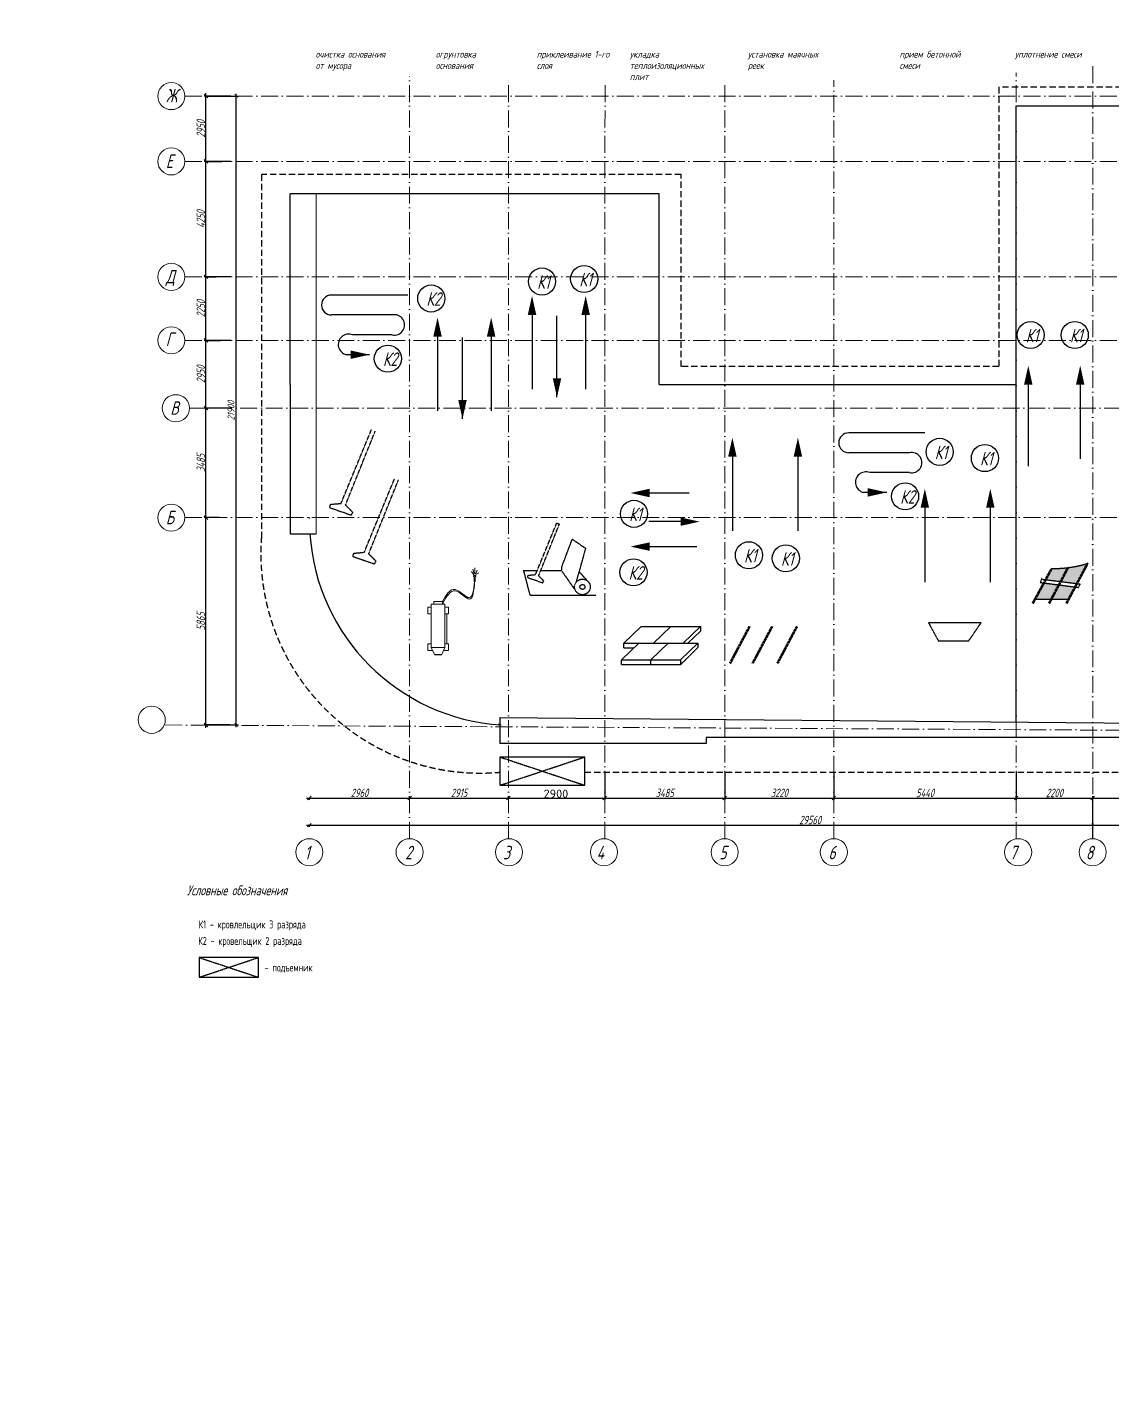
# Model space of a CAD drawing. Header units: millimetres. Extents: x 5763 to 12018931, y 39842 to 3600577.
# Drawn here: x 409585 to 486391, y 476594 to 573351 of the extents above; entities that cross this region are included whole.
import ezdxf

# ---------------------------------------------------------------- set-up
doc = ezdxf.new("R2010")
doc.units = ezdxf.units.MM
for name, pattern in [('ACAD_ISO04W100', [30, 24, -3, 0, -3]), ('ACAD_ISO10W100', [18, 12, -3, 0, -3]), ('DASHED', [0.75, 0.5, -0.25]), ('HIDDEN', [9.525, 6.35, -3.175])]:
    doc.linetypes.add(name, pattern=pattern)
doc.layers.add('!Форматы', color=7, linetype='Continuous')
doc.layers.add('Архитектура', color=7, linetype='Continuous')
doc.layers.add('@0.15', color=4, linetype='Continuous', lineweight=15)
doc.styles.add('Arial', font='arialbi.ttf', dxfattribs={"height": 1.8})
doc.styles.get("Standard").update_dxf_attribs({"font": 'romans.shx', "width": 0.7, "oblique": 15, "height": 500})
doc.styles.add('style1', font='romans.shx', dxfattribs={"width": 0.7})
doc.styles.add('VSSP_ROMANS07', font='romans.shx', dxfattribs={"width": 0.7, "oblique": 15, "height": 250})
doc.dimstyles.new('1_100', dxfattribs={"dimtxt": 2.5, "dimasz": 2.5, "dimexe": 1.25, "dimexo": 0.625, "dimtad": 1, "dimlfac": 100, "dimtxsty": 'Arial', "dimblk": 'ARCHTICK', "dimcen": 2.5, "dimadec": 0, "dimazin": 0, "dimtfac": 1, "dimtmove": 0, "dimatfit": 3, "dimfxl": 1, "dimarcsym": 0})
doc.dimstyles.new('ISO-25', dxfattribs={"dimtxt": 500, "dimasz": 250, "dimexe": 150, "dimexo": 100, "dimgap": 125, "dimtad": 1, "dimtxsty": 'Standard', "dimblk": 'ARCHTICK', "dimcen": 25, "dimdle": 150, "dimadec": 0, "dimazin": 0, "dimtfac": 1, "dimtmove": 0, "dimatfit": 3, "dimfxl": 1, "dimarcsym": 0})
doc.dimstyles.new('VSSP-100', dxfattribs={"dimscale": 100, "dimtxt": 2.5, "dimasz": 2.5, "dimexe": 1.25, "dimexo": 0.625, "dimtad": 1, "dimdec": 0, "dimrnd": 0.001, "dimzin": 1, "dimtxsty": 'VSSP_ROMANS07', "dimblk": 'OBLIQUE', "dimcen": 2.5, "dimdle": 2, "dimaunit": 1, "dimadec": 3, "dimazin": 2, "dimtfac": 1, "dimtdec": 0, "dimtix": 1, "dimtmove": 2, "dimatfit": 3, "dimldrblk": 'OBLIQUE', "dimfxl": 1.25, "dimtolj": 1, "dimtzin": 0, "dimarcsym": 0})

# ---------------------------------------------------------------- blocks, each defined once
blk = doc.blocks.new('_OBLIQUE')
at = {"color": 0, "linetype": 'ByBlock'}
blk.add_line((-0.5, -0.5), (0.5, 0.5), dxfattribs=at)
blk = doc.blocks.new('*D96')
at = {"layer": 'Defpoints', "color": 0, "transparency": 16777216}
for p in [(429557, 518733), (436663, 518733), (436663, 518733)]:
    blk.add_point(p, dxfattribs=at)
at = {"layer": 'Архитектура', "color": 0, "lineweight": -2, "transparency": 16777216}
for p, q in [((429357, 518733), (436863, 518733)), ((429557, 518733), (429557, 518608)), ((436663, 518733), (436663, 518858))]:
    blk.add_line(p, q, dxfattribs=at)
at = {"layer": 'Архитектура', "color": 0, "lineweight": -2, "transparency": 16777216, "xscale": 250, "yscale": 250, "zscale": 250, "rotation": 180}
blk.add_blockref('_OBLIQUE', (429557, 518733), dxfattribs=at)
at = {"layer": 'Архитектура', "color": 0, "lineweight": -2, "transparency": 16777216, "xscale": 250, "yscale": 250, "zscale": 250}
blk.add_blockref('_OBLIQUE', (436663, 518733), dxfattribs=at)
at = {"layer": 'Архитектура', "color": 0, "lineweight": 20, "transparency": 16777216, "insert": (433110, 519096), "char_height": 250, "attachment_point": 5, "style": 'VSSP_ROMANS07'}
blk.add_mtext('\\A1;{\\H2.4x;2960}', dxfattribs=at)
blk = doc.blocks.new('*D97')
at = {"layer": 'Defpoints', "color": 0, "transparency": 16777216}
for p in [(429557, 516813), (500503, 516813), (500503, 516813)]:
    blk.add_point(p, dxfattribs=at)
at = {"layer": 'Архитектура', "color": 0, "lineweight": -2, "transparency": 16777216}
for p, q in [((429357, 516813), (500703, 516813)), ((429557, 516813), (429557, 516688)), ((500503, 516813), (500503, 516938))]:
    blk.add_line(p, q, dxfattribs=at)
at = {"layer": 'Архитектура', "color": 0, "lineweight": -2, "transparency": 16777216, "xscale": 250, "yscale": 250, "zscale": 250, "rotation": 180}
blk.add_blockref('_OBLIQUE', (429557, 516813), dxfattribs=at)
at = {"layer": 'Архитектура', "color": 0, "lineweight": -2, "transparency": 16777216, "xscale": 250, "yscale": 250, "zscale": 250}
blk.add_blockref('_OBLIQUE', (500503, 516813), dxfattribs=at)
at = {"layer": 'Архитектура', "color": 0, "lineweight": 20, "transparency": 16777216, "insert": (465030, 517176), "char_height": 250, "attachment_point": 5, "style": 'VSSP_ROMANS07'}
blk.add_mtext('\\A1;{\\H2.4x;29560}', dxfattribs=at)
blk = doc.blocks.new('*D98')
at = {"layer": 'Defpoints', "color": 0, "transparency": 16777216}
for p in [(436663, 518733), (443661, 518733), (443661, 518733)]:
    blk.add_point(p, dxfattribs=at)
at = {"layer": 'Архитектура', "color": 0, "lineweight": -2, "transparency": 16777216}
for p, q in [((436463, 518733), (443861, 518733)), ((436663, 518733), (436663, 518858)), ((443661, 518733), (443661, 518858))]:
    blk.add_line(p, q, dxfattribs=at)
at = {"layer": 'Архитектура', "color": 0, "lineweight": -2, "transparency": 16777216, "xscale": 250, "yscale": 250, "zscale": 250, "rotation": 180}
blk.add_blockref('_OBLIQUE', (436663, 518733), dxfattribs=at)
at = {"layer": 'Архитектура', "color": 0, "lineweight": -2, "transparency": 16777216, "xscale": 250, "yscale": 250, "zscale": 250}
blk.add_blockref('_OBLIQUE', (443661, 518733), dxfattribs=at)
at = {"layer": 'Архитектура', "color": 0, "lineweight": 20, "transparency": 16777216, "insert": (440162, 519096), "char_height": 250, "width": 61153.46, "attachment_point": 5, "style": 'VSSP_ROMANS07'}
blk.add_mtext('\\A1;{\\H2.4x;2915}', dxfattribs=at)
blk = doc.blocks.new('*D99')
at = {"layer": 'Defpoints', "color": 0, "transparency": 16777216}
for p in [(422237, 538603), (422687, 538603), (424001, 523915)]:
    blk.add_point(p, dxfattribs=at)
at = {"layer": 'Архитектура', "color": 0, "lineweight": -2, "transparency": 16777216}
for p, q in [((422624, 538603), (422112, 538603)), ((422237, 523715), (422237, 538803)), ((423938, 523915), (422112, 523915))]:
    blk.add_line(p, q, dxfattribs=at)
at = {"layer": 'Архитектура', "color": 0, "lineweight": -2, "transparency": 16777216, "xscale": 250, "yscale": 250, "zscale": 250}
for p, rotation in [((422237, 538603), 90), ((422237, 523915), 270)]:
    blk.add_blockref('_OBLIQUE', p, dxfattribs=dict(at, rotation=rotation))
at = {"layer": 'Архитектура', "color": 0, "lineweight": 20, "transparency": 16777216, "insert": (421874, 531259), "char_height": 250, "width": 65299.15, "attachment_point": 5, "rotation": 90, "style": 'VSSP_ROMANS07'}
blk.add_mtext('\\A1;{\\H2.4x;5865}', dxfattribs=at)
blk = doc.blocks.new('*D100')
at = {"layer": 'Defpoints', "color": 0, "transparency": 16777216}
for p in [(422237, 546357), (424058, 546357), (423264, 538603)]:
    blk.add_point(p, dxfattribs=at)
at = {"layer": 'Архитектура', "color": 0, "lineweight": -2, "transparency": 16777216}
for p, q in [((423996, 546357), (422112, 546357)), ((422237, 538403), (422237, 546557)), ((423202, 538603), (422112, 538603))]:
    blk.add_line(p, q, dxfattribs=at)
at = {"layer": 'Архитектура', "color": 0, "lineweight": -2, "transparency": 16777216, "xscale": 250, "yscale": 250, "zscale": 250}
for p, rotation in [((422237, 546357), 90), ((422237, 538603), 270)]:
    blk.add_blockref('_OBLIQUE', p, dxfattribs=dict(at, rotation=rotation))
at = {"layer": 'Архитектура', "color": 0, "lineweight": 20, "transparency": 16777216, "insert": (421874, 542480), "char_height": 250, "attachment_point": 5, "rotation": 90, "style": 'VSSP_ROMANS07'}
blk.add_mtext('\\A1;{\\H2.4x;3485}', dxfattribs=at)
blk = doc.blocks.new('*D101')
at = {"layer": 'Defpoints', "color": 0, "transparency": 16777216}
for p in [(458981, 520653), (466711, 520653), (466711, 518733)]:
    blk.add_point(p, dxfattribs=at)
at = {"layer": 'Архитектура', "color": 0, "lineweight": -2, "transparency": 16777216}
for p, q in [((458981, 520591), (458981, 518608)), ((466711, 520591), (466711, 518608)), ((458781, 518733), (466911, 518733))]:
    blk.add_line(p, q, dxfattribs=at)
at = {"layer": 'Архитектура', "color": 0, "lineweight": -2, "transparency": 16777216, "xscale": 250, "yscale": 250, "zscale": 250, "rotation": 180}
blk.add_blockref('_OBLIQUE', (458981, 518733), dxfattribs=at)
at = {"layer": 'Архитектура', "color": 0, "lineweight": -2, "transparency": 16777216, "xscale": 250, "yscale": 250, "zscale": 250}
blk.add_blockref('_OBLIQUE', (466711, 518733), dxfattribs=at)
at = {"layer": 'Архитектура', "color": 0, "lineweight": 20, "transparency": 16777216, "insert": (462846, 519096), "char_height": 250, "width": 87154.5, "attachment_point": 5, "style": 'VSSP_ROMANS07'}
blk.add_mtext('\\A1;{\\H2.4x;3220}', dxfattribs=at)
blk = doc.blocks.new('*D105')
at = {"layer": 'Defpoints', "color": 0, "transparency": 16777216}
for p in [(479622, 520653), (485045, 518733), (485045, 515853)]:
    blk.add_point(p, dxfattribs=at)
at = {"layer": 'Архитектура', "color": 0, "lineweight": -2, "transparency": 16777216}
for p, q in [((479622, 520591), (479622, 518608)), ((479422, 518733), (485245, 518733)), ((485045, 515916), (485045, 518858))]:
    blk.add_line(p, q, dxfattribs=at)
at = {"layer": 'Архитектура', "color": 0, "lineweight": -2, "transparency": 16777216, "xscale": 250, "yscale": 250, "zscale": 250, "rotation": 180}
blk.add_blockref('_OBLIQUE', (479622, 518733), dxfattribs=at)
at = {"layer": 'Архитектура', "color": 0, "lineweight": -2, "transparency": 16777216, "xscale": 250, "yscale": 250, "zscale": 250}
blk.add_blockref('_OBLIQUE', (485045, 518733), dxfattribs=at)
at = {"layer": 'Архитектура', "color": 0, "lineweight": 20, "transparency": 16777216, "insert": (482333, 519095), "char_height": 250, "width": 65741.77, "attachment_point": 5, "style": 'VSSP_ROMANS07'}
blk.add_mtext('\\A1;{\\H2.4x;2200}', dxfattribs=at)
blk = doc.blocks.new('*D106')
at = {"layer": 'Defpoints', "color": 0, "transparency": 16777216}
for p in [(500503, 520653), (500503, 518733), (485045, 515853)]:
    blk.add_point(p, dxfattribs=at)
at = {"layer": 'Архитектура', "color": 0, "lineweight": -2, "transparency": 16777216}
for p, q in [((500503, 520591), (500503, 518608)), ((484845, 518733), (500703, 518733)), ((485045, 515916), (485045, 518858))]:
    blk.add_line(p, q, dxfattribs=at)
at = {"layer": 'Архитектура', "color": 0, "lineweight": -2, "transparency": 16777216, "xscale": 250, "yscale": 250, "zscale": 250, "rotation": 180}
blk.add_blockref('_OBLIQUE', (485045, 518733), dxfattribs=at)
at = {"layer": 'Архитектура', "color": 0, "lineweight": -2, "transparency": 16777216, "xscale": 250, "yscale": 250, "zscale": 250}
blk.add_blockref('_OBLIQUE', (500503, 518733), dxfattribs=at)
at = {"layer": 'Архитектура', "color": 0, "lineweight": 20, "transparency": 16777216, "insert": (492774, 519095), "char_height": 250, "width": 77202.16, "attachment_point": 5, "style": 'VSSP_ROMANS07'}
blk.add_mtext('\\A1;{\\H2.4x;6440}', dxfattribs=at)
blk = doc.blocks.new('*D102')
at = {"layer": 'Defpoints', "color": 0, "transparency": 16777216}
for p in [(450482, 520654), (458981, 519130), (458981, 518734)]:
    blk.add_point(p, dxfattribs=at)
at = {"layer": 'Архитектура', "color": 0, "lineweight": -2, "transparency": 16777216}
for p, q in [((450482, 520592), (450482, 518609)), ((450282, 518734), (459181, 518734)), ((458981, 519067), (458981, 518609))]:
    blk.add_line(p, q, dxfattribs=at)
at = {"layer": 'Архитектура', "color": 0, "lineweight": -2, "transparency": 16777216, "xscale": 250, "yscale": 250, "zscale": 250, "rotation": 180}
blk.add_blockref('_OBLIQUE', (450482, 518734), dxfattribs=at)
at = {"layer": 'Архитектура', "color": 0, "lineweight": -2, "transparency": 16777216, "xscale": 250, "yscale": 250, "zscale": 250}
blk.add_blockref('_OBLIQUE', (458981, 518734), dxfattribs=at)
at = {"layer": 'Архитектура', "color": 0, "lineweight": 20, "transparency": 16777216, "insert": (454731, 519097), "char_height": 250, "attachment_point": 5, "style": 'VSSP_ROMANS07', "bg_fill": 3, "box_fill_scale": 1.1, "bg_fill_color": 256, "bg_fill_true_color": 13158600, "bg_fill_transparency": 0}
blk.add_mtext('\\A1;{\\H2.4x;3485}', dxfattribs=at)
blk = doc.blocks.new('*D103')
at = {"layer": '!Форматы', "color": 0, "lineweight": -2, "transparency": 16777216}
for p, q in [((466511, 518733), (479829, 518733)), ((466711, 518733), (466711, 518608)), ((479629, 518733), (479629, 518858))]:
    blk.add_line(p, q, dxfattribs=at)
at = {"layer": 'Defpoints', "color": 0, "transparency": 16777216}
for p in [(466711, 518733), (479629, 518733), (479629, 518733)]:
    blk.add_point(p, dxfattribs=at)
at = {"layer": '!Форматы', "color": 0, "lineweight": -2, "transparency": 16777216, "xscale": 250, "yscale": 250, "zscale": 250, "rotation": 180}
blk.add_blockref('_OBLIQUE', (466711, 518733), dxfattribs=at)
at = {"layer": '!Форматы', "color": 0, "lineweight": -2, "transparency": 16777216, "xscale": 250, "yscale": 250, "zscale": 250}
blk.add_blockref('_OBLIQUE', (479629, 518733), dxfattribs=at)
at = {"layer": '!Форматы', "color": 0, "lineweight": 20, "transparency": 16777216, "insert": (473170, 519095), "char_height": 250, "attachment_point": 5, "style": 'VSSP_ROMANS07'}
blk.add_mtext('\\A1;{\\H2.4x;5440}', dxfattribs=at)
blk = doc.blocks.new('_ArchTick')
at = {"color": 0, "linetype": 'ByBlock', "const_width": 0.15}
blk.add_lwpolyline([(-0.5, -0.5), (0.5, 0.5)], dxfattribs=at)
blk = doc.blocks.new('*D104')
at = {"color": 0, "lineweight": -2, "ltscale": 100, "transparency": 16777216}
for p, q in [((443661, 518734), (443661, 518734)), ((443661, 518733), (450391, 518733)), ((450391, 518734), (450391, 518734))]:
    blk.add_line(p, q, dxfattribs=at)
at = {"layer": 'Defpoints', "color": 0, "ltscale": 100, "transparency": 16777216}
for p in [(443661, 518733), (450391, 518733), (450391, 518733)]:
    blk.add_point(p, dxfattribs=at)
at = {"color": 0, "lineweight": -2, "ltscale": 100, "transparency": 16777216, "xscale": 2.5, "yscale": 2.5, "zscale": 2.5, "rotation": 180}
blk.add_blockref('_ArchTick', (443661, 518733), dxfattribs=at)
at = {"color": 0, "lineweight": -2, "ltscale": 100, "transparency": 16777216, "xscale": 2.5, "yscale": 2.5, "zscale": 2.5}
blk.add_blockref('_ArchTick', (450391, 518733), dxfattribs=at)
at = {"color": 0, "ltscale": 100, "transparency": 16777216, "insert": (447026, 519034), "char_height": 1.8, "width": 558.51, "attachment_point": 5, "style": 'Arial'}
blk.add_mtext('{\\Fromans|c204;\\H333.33333x;2900}', dxfattribs=at)
blk = doc.blocks.new('*D107')
at = {"layer": 'Defpoints', "color": 0, "transparency": 16777216}
for p in [(422237, 551167), (424058, 551167), (423264, 546357)]:
    blk.add_point(p, dxfattribs=at)
at = {"layer": 'Архитектура', "color": 0, "lineweight": -2, "transparency": 16777216}
for p, q in [((423996, 551167), (422112, 551167)), ((422237, 546157), (422237, 551367)), ((423202, 546357), (422112, 546357))]:
    blk.add_line(p, q, dxfattribs=at)
at = {"layer": 'Архитектура', "color": 0, "lineweight": -2, "transparency": 16777216, "xscale": 250, "yscale": 250, "zscale": 250}
for p, rotation in [((422237, 551167), 90), ((422237, 546357), 270)]:
    blk.add_blockref('_OBLIQUE', p, dxfattribs=dict(at, rotation=rotation))
at = {"layer": 'Архитектура', "color": 0, "lineweight": 20, "transparency": 16777216, "insert": (421874, 548762), "char_height": 250, "attachment_point": 5, "rotation": 90, "style": 'VSSP_ROMANS07'}
blk.add_mtext('\\A1;{\\H2.4x;2950}', dxfattribs=at)
blk = doc.blocks.new('*D108')
at = {"layer": 'Defpoints', "color": 0, "transparency": 16777216}
for p in [(422237, 555667), (424058, 555667), (423264, 551167)]:
    blk.add_point(p, dxfattribs=at)
at = {"layer": 'Архитектура', "color": 0, "lineweight": -2, "transparency": 16777216}
for p, q in [((423996, 555667), (422112, 555667)), ((422237, 550967), (422237, 555867)), ((423202, 551167), (422112, 551167))]:
    blk.add_line(p, q, dxfattribs=at)
at = {"layer": 'Архитектура', "color": 0, "lineweight": -2, "transparency": 16777216, "xscale": 250, "yscale": 250, "zscale": 250}
for p, rotation in [((422237, 555667), 90), ((422237, 551167), 270)]:
    blk.add_blockref('_OBLIQUE', p, dxfattribs=dict(at, rotation=rotation))
at = {"layer": 'Архитектура', "color": 0, "lineweight": 20, "transparency": 16777216, "insert": (421874, 553417), "char_height": 250, "attachment_point": 5, "rotation": 90, "style": 'VSSP_ROMANS07'}
blk.add_mtext('\\A1;{\\H2.4x;2250}', dxfattribs=at)
blk = doc.blocks.new('*D109')
at = {"layer": 'Defpoints', "color": 0, "transparency": 16777216}
for p in [(422237, 563848), (424058, 563848), (423264, 555667)]:
    blk.add_point(p, dxfattribs=at)
at = {"layer": 'Архитектура', "color": 0, "lineweight": -2, "transparency": 16777216}
for p, q in [((423996, 563848), (422112, 563848)), ((422237, 555467), (422237, 564048)), ((423202, 555667), (422112, 555667))]:
    blk.add_line(p, q, dxfattribs=at)
at = {"layer": 'Архитектура', "color": 0, "lineweight": -2, "transparency": 16777216, "xscale": 250, "yscale": 250, "zscale": 250}
for p, rotation in [((422237, 563848), 90), ((422237, 555667), 270)]:
    blk.add_blockref('_OBLIQUE', p, dxfattribs=dict(at, rotation=rotation))
at = {"layer": 'Архитектура', "color": 0, "lineweight": 20, "transparency": 16777216, "insert": (421874, 559757), "char_height": 250, "width": 166326.95, "attachment_point": 5, "rotation": 90, "style": 'VSSP_ROMANS07'}
blk.add_mtext('\\A1;{\\H2.4x;4250}', dxfattribs=at)
blk = doc.blocks.new('*D110')
at = {"layer": 'Defpoints', "color": 0, "transparency": 16777216}
for p in [(422237, 568475), (424058, 568475), (423264, 563848)]:
    blk.add_point(p, dxfattribs=at)
at = {"layer": 'Архитектура', "color": 0, "lineweight": -2, "transparency": 16777216}
for p, q in [((423996, 568475), (422112, 568475)), ((422237, 563648), (422237, 568675)), ((423202, 563848), (422112, 563848))]:
    blk.add_line(p, q, dxfattribs=at)
at = {"layer": 'Архитектура', "color": 0, "lineweight": -2, "transparency": 16777216, "xscale": 250, "yscale": 250, "zscale": 250}
for p, rotation in [((422237, 568475), 90), ((422237, 563848), 270)]:
    blk.add_blockref('_OBLIQUE', p, dxfattribs=dict(at, rotation=rotation))
at = {"layer": 'Архитектура', "color": 0, "lineweight": 20, "transparency": 16777216, "insert": (421874, 566161), "char_height": 250, "attachment_point": 5, "rotation": 90, "style": 'VSSP_ROMANS07'}
blk.add_mtext('\\A1;{\\H2.4x;2950}', dxfattribs=at)
blk = doc.blocks.new('*D111')
at = {"color": 0, "lineweight": -2, "transparency": 16777216}
for p, q in [((422337, 568475), (424536, 568475)), ((424386, 523765), (424386, 568625)), ((422337, 523915), (424536, 523915))]:
    blk.add_line(p, q, dxfattribs=at)
at = {"layer": 'Defpoints', "color": 0, "transparency": 16777216}
for p in [(422237, 568475), (424386, 568475), (422237, 523915)]:
    blk.add_point(p, dxfattribs=at)
at = {"color": 0, "lineweight": -2, "transparency": 16777216, "xscale": 250, "yscale": 250, "zscale": 250}
for p, rotation in [((424386, 568475), 90), ((424386, 523915), 270)]:
    blk.add_blockref('_ArchTick', p, dxfattribs=dict(at, rotation=rotation))
at = {"color": 0, "transparency": 16777216, "insert": (424011, 546195), "char_height": 500, "attachment_point": 5, "rotation": 90}
blk.add_mtext('21900', dxfattribs=at)

msp = doc.modelspace()

# ---------------------------------------------------------------- hatches: boundary and pattern name
at = {"linetype": 'ACAD_ISO04W100'}
h = msp.add_hatch(dxfattribs=at)
h.set_pattern_fill('AR-CONC', color=256, scale=0.7)
h.set_pattern_definition([(50, (249771.26, 238094.75), (127.529268, -11.15736), [13.335, -146.685]), (355, (249771.26, 238094.75), (-24.670395, 133.73979), [10.668, -117.34841]), (100.451445, (249781.89, 238093.82), (102.858873, 122.582426), [11.333006, -124.66317]), (46.1842, (249771.26, 238130.3), (189.75533, -29.42963), [20.0025, -220.0275]), (96.63556, (249787.07, 238127.85), (166.18289, 173.19829), [16.99952, -186.99493]), (351.18415, (249771.26, 238130.3), (166.18289, 173.19829), [16.00198, -176.02181]), (21, (249789.04, 238121.42), (106.130074, -71.58564), [13.335, -146.685]), (326, (249789.04, 238121.42), (43.26142, 128.931576), [10.668, -117.348]), (71.451445, (249797.88, 238115.45), (149.391493, 57.34594), [11.333006, -124.662956]), (37.5, (249771.26, 238094.746), (2.1620223, 59.188527), [0, -115.9256, 0, -119.126, 0, -117.7925]), (7.5, (249771.26, 238094.746), (46.773764, 70.126402), [0, -67.9196, 0, -113.2586, 0, -44.8945]), (327.5, (249731.61, 238094.746), (94.9134166, -4.010121), [0, -44.45, 0, -138.684, 0, -184.023]), (317.5, (249713.83, 238094.746), (103.690427, 17.798544), [0, -57.785, 0, -92.1004, 0, -130.683])])
h.paths.add_polyline_path([(482655.78956, 533836.93598), (481593.65531, 533974.26877), (480956.96502, 532801.8944), (482107.98557, 532801.8944)])
h.paths.add_polyline_path([(483806.66449, 533688.12913), (482655.78956, 533836.93598), (482107.98557, 532801.8944), (483336.63192, 532801.8944)])
h.paths.add_polyline_path([(484693.65184, 535360.52172, -0.0443302019), (483303.80331, 535061.31768), (482771.94194, 534056.39869), (483925.12838, 533911.48986)])
h.paths.add_polyline_path([(483303.80331, 535061.31768, -0.0359475229), (482151.70903, 535001.84508), (481710.68168, 534189.75613), (482771.94194, 534056.39869)])

# ---------------------------------------------------------------- linework, layer by layer
at = {"layer": '!Форматы', "lineweight": 20}
msp.add_line((430044.82412, 561558.07231), (430044.82412, 537463.15528), dxfattribs=at)
at = {"layer": '!Форматы', "color": 1, "lineweight": 20}
msp.add_line((430044.61875, 537463.15528), (428983.81875, 537463.15528), dxfattribs=at)
at = {"linetype": 'HIDDEN', "ltscale": 70}
for p, q in [((503764.22366, 569113.79239), (478397.67347, 569113.79239)), ((478397.67347, 569113.79239), (478397.67347, 549304.23857)), ((455890.62716, 562926.37654), (426171.33375, 562926.37654)), ((426171.33375, 562926.37654), (426171.33375, 537264.74806)), ((455890.62716, 549304.23857), (455890.62716, 562926.37654)), ((478397.67347, 549304.23857), (455890.62716, 549304.23857)), ((449062.53312, 520563.87578), (508899.21866, 520563.87578))]:
    msp.add_line(p, q, dxfattribs=at)
for p, q in [((422236.56687, 568475.00574), (423419.68292, 568475.00574)), ((422236.56687, 563847.68122), (423372.0934, 563847.68122)), ((422236.56687, 555666.75525), (422960.28071, 555666.75525)), ((436528.774, 554372.04792), (431128.774, 554372.04792)), ((445335.2377, 553469.7984), (445335.2377, 547700.82607)), ((449133.1393, 553469.7984), (449133.1393, 547700.82607)), ((435426.86839, 552965.07448), (431128.774, 552965.07448)), ((447102.05445, 547131.95019), (447102.05445, 552900.92252)), ((435426.86839, 551558.10104), (432617.57082, 551558.10104)), ((438640.36619, 551932.00025), (438640.36619, 546163.02792)), ((442438.26778, 551932.00025), (442438.26778, 546163.02792)), ((422236.56687, 551166.75525), (423260.26617, 551166.75525)), ((440407.18293, 545594.15204), (440407.18293, 551363.12436)), ((433828.774, 550151.1276), (432183.34284, 550151.1276)), ((480482.549, 548027.25364), (480482.549, 542258.28131)), ((484161.64228, 548528.02787), (484161.64228, 542759.05554)), ((473164.85211, 544611.54891), (467764.85211, 544611.54891)), ((459526.32682, 543428.20435), (459526.32682, 537659.23202)), ((464165.42011, 543428.20435), (464165.42011, 537659.23202)), ((472062.94649, 543204.57547), (467764.85211, 543204.57547)), ((472062.94649, 541797.60203), (469253.64892, 541797.60203)), ((453159.88975, 540350.31803), (456461.31699, 540350.31803)), ((470464.85211, 540390.62859), (468819.42094, 540390.62859)), ((473156.13027, 539803.76174), (473156.13027, 534034.78941)), ((477795.22355, 539803.76174), (477795.22355, 534034.78941)), ((429559.35251, 538602.84091), (429559.35251, 538550.09484)), ((455851.59831, 538319.23319), (453614.66043, 538319.23319)), ((428196.61875, 537463.15528), (430044.61875, 537463.15528)), ((453159.88975, 536552.41644), (457007.8234, 536552.41644)), ((438415.35301, 528915.25806), (438940.89524, 528915.25806)), ((443062.53312, 524445.24091), (501396.61875, 523914.84091))]:
    msp.add_line(p, q)
at = {"linetype": 'ACAD_ISO04W100'}
for p, q in [((479635.97003, 524112.69862), (479635.97003, 567757.58295)), ((501396.61875, 567757.58295), (479635.97003, 567757.58295)), ((428196.61875, 548043.97834), (428196.61875, 561558.07231)), ((454333.50287, 561558.07231), (428196.61875, 561558.07231)), ((454333.50287, 548043.97834), (454333.50287, 561558.07231)), ((454333.50287, 548043.97834), (458064.82412, 548043.97834)), ((458064.82412, 548043.97834), (465069.82412, 548043.97834)), ((465069.82412, 548043.97834), (479635.97003, 548043.97834)), ((430994.19382, 539318.73085), (431073.72051, 539547.56907)), ((432636.99239, 535854.63896), (432716.51908, 536083.47717)), ((481438.4749, 534301.88148), (481334.74413, 533987.43054)), ((484163.96206, 533881.47814), (481404.45321, 534228.23664)), ((481331.84167, 534008.12098), (484030.43754, 533659.19552)), ((484030.43754, 533659.19552), (484163.96206, 533881.47814)), ((483336.63192, 532801.8944), (480956.96502, 532801.8944)), ((473418.75931, 531151.39859), (474121.77523, 529864.03873)), ((477138.88101, 531151.39859), (473418.75931, 531151.39859)), ((476260.11473, 529864.03873), (477138.88101, 531151.39859)), ((455855.4403, 528188.907), (457080.45632, 529397.64503)), ((457080.45632, 529705.58532), (457080.45632, 529397.64503)), ((474121.77523, 529864.03873), (476260.11473, 529864.03873)), ((451662.77964, 528188.907), (451662.77964, 528516.37175)), ((457668.61507, 522597.24091), (454333.50287, 522597.24091)), ((443062.53312, 521638.74105), (443062.53312, 519638.74105)), ((449062.53312, 521638.74105), (443062.53312, 521638.74105)), ((443062.53312, 521638.74105), (449062.53312, 519638.74105)), ((443062.53312, 519638.74105), (449062.53312, 521638.74105)), ((449062.53312, 519638.74105), (449062.53312, 521638.74105)), ((443062.53312, 519638.74105), (449062.53312, 519638.74105)), ((421752.9112, 507430.27293), (421752.9112, 506030.27293)), ((425952.9112, 507430.27293), (421752.9112, 507430.27293)), ((421752.9112, 507430.27293), (425952.9112, 506030.27293)), ((421752.9112, 506030.27293), (425952.9112, 507430.27293)), ((425952.9112, 506030.27293), (425952.9112, 507430.27293)), ((421752.9112, 506030.27293), (425952.9112, 506030.27293))]:
    msp.add_line(p, q, dxfattribs=at)
at = {"color": 1, "linetype": 'DASHED'}
for p, q in [((431809.66722, 539613.03425), (433955.16657, 544828.54501)), ((432125.35101, 539498.49177), (434223.4788, 544720.7461)), ((433452.46579, 536148.94236), (435597.96514, 541364.45311)), ((433768.14958, 536034.39987), (435866.27736, 541256.6542)), ((430994.19382, 539318.73085), (432528.11022, 538788.00783)), ((431073.72051, 539547.56907), (431809.66722, 539613.03425)), ((432648.083, 538976.32847), (432125.35101, 539498.49177)), ((432528.11022, 538788.00783), (432648.083, 538976.32847)), ((445584.53082, 534569.43446), (447086.38037, 538220.29199)), ((445805.50948, 534489.25472), (447274.19893, 538144.83275)), ((447086.38037, 538220.29199), (447274.19893, 538144.83275)), ((447433.19419, 535086.06099), (448186.13695, 537077.47215)), ((448186.13695, 537077.47215), (449124.47168, 536433.85046)), ((432716.51908, 536083.47717), (433452.46579, 536148.94236)), ((434290.88157, 535512.23657), (433768.14958, 536034.39987)), ((449124.47168, 536433.85046), (448445.59257, 534008.97979)), ((432636.99239, 535854.63896), (434170.90878, 535323.91593)), ((434170.90878, 535323.91593), (434290.88157, 535512.23657)), ((444709.74582, 534846.39685), (445698.46456, 534846.39685)), ((444726.8615, 534846.39685), (445180.4319, 533111.02381)), ((445013.69944, 534363.42208), (445069.36813, 534523.60883)), ((445013.69944, 534363.42208), (446087.44092, 533991.91596)), ((445069.36813, 534523.60883), (445584.53082, 534569.43446)), ((446171.42187, 534123.74041), (445805.50948, 534489.25472)), ((445948.99728, 534846.39685), (447414.05575, 534846.39685)), ((446087.44092, 533991.91596), (446171.42187, 534123.74041)), ((448388.77621, 533482.27194), (447474.18821, 534787.87658)), ((449284.01125, 534096.86216), (448662.0734, 534782.22205)), ((445189.63902, 533102.65029), (449876.33704, 533102.65029))]:
    msp.add_line(p, q, dxfattribs=at)
at = {"linetype": 'ACAD_ISO04W100', "lineweight": 50}
for p, q in [((483194.65362, 532534.19785), (484693.65184, 535360.52172)), ((480811.58501, 532534.19785), (482151.70903, 535001.84508)), ((481966.30505, 532534.19785), (483303.80331, 535061.31768)), ((459372.09983, 528292.83946), (460749.20755, 530894.79889)), ((460972.9826, 528292.83946), (462350.09032, 530894.79889)), ((462728.79325, 528292.83946), (464105.90097, 530894.79889))]:
    msp.add_line(p, q, dxfattribs=at)
at = {"color": 1}
for p, q in [((451839.6305, 529705.58532), (453064.64652, 530894.79889)), ((453064.64652, 530894.79889), (457257.30717, 530894.79889)), ((453935.96082, 529705.58532), (455160.97685, 530894.79889)), ((456032.29115, 529705.58532), (457257.30717, 530894.79889)), ((456369.61455, 529705.58532), (457257.30717, 530567.33414)), ((457257.30717, 530894.79889), (457257.30717, 530567.33414)), ((451662.77964, 528516.37175), (452887.79566, 529705.58532)), ((451839.6305, 529378.12057), (451839.6305, 529705.58532)), ((451839.6305, 529705.58532), (457080.45632, 529705.58532)), ((451839.6305, 529378.12057), (452550.47226, 529378.12057)), ((453759.10997, 528516.37175), (454984.12599, 529705.58532)), ((455855.4403, 528516.37175), (457080.45632, 529705.58532)), ((451662.77964, 528516.37175), (455855.4403, 528516.37175)), ((453759.10997, 528188.907), (453759.10997, 528516.37175)), ((455855.4403, 528516.37175), (455855.4403, 528188.907)), ((451662.77964, 528188.907), (455855.4403, 528188.907))]:
    msp.add_line(p, q, dxfattribs=at)
for points in [[(445335.2377, 554319.02417, 0, 600, 0), (445335.2377, 552969.02417, 600, 600, 0)], [(449133.1393, 554319.02417, 0, 600, 0), (449133.1393, 552969.02417, 600, 600, 0)], [(438640.36619, 552781.22602, 0, 600, 0), (438640.36619, 551431.22602, 600, 600, 0)], [(442438.26778, 552781.22602, 0, 600, 0), (442438.26778, 551431.22602, 600, 600, 0)], [(433828.774, 550151.1276, 0, 600, 0), (432478.774, 550151.1276, 600, 600, 0)], [(480482.549, 549377.25364, 0, 600, 0), (480482.549, 548027.25364, 600, 600, 0)], [(484161.64228, 549377.25364, 0, 600, 0), (484161.64228, 548027.25364, 600, 600, 0)], [(447102.05445, 547131.95019, 0, 600, 0), (447102.05445, 548481.95019, 600, 600, 0)], [(440407.18293, 545594.15204, 0, 600, 0), (440407.18293, 546944.15204, 600, 600, 0)], [(459526.32682, 544277.43012, 0, 600, 0), (459526.32682, 542927.43012, 600, 600, 0)], [(464165.42011, 544277.43012, 0, 600, 0), (464165.42011, 542927.43012, 600, 600, 0)], [(473156.13027, 540652.9875, 0, 600, 0), (473156.13027, 539302.9875, 600, 600, 0)], [(477795.22355, 540652.9875, 0, 600, 0), (477795.22355, 539302.9875, 600, 600, 0)], [(452310.66398, 540350.31803, 0, 600, 0), (453660.66398, 540350.31803, 600, 600, 0)], [(470464.85211, 540390.62859, 0, 600, 0), (469114.85211, 540390.62859, 600, 600, 0)], [(457201.59831, 538319.23319, 0, 600, 0), (455851.59831, 538319.23319, 600, 600, 0)], [(452310.66398, 536552.41644, 0, 600, 0), (453660.66398, 536552.41644, 600, 600, 0)]]:
    msp.add_lwpolyline(points, format="xyseb")
for centre in [(449030.52719, 555517.19139), (446041.10104, 555335.62826), (438196.45067, 554133.94412), (480655.5471, 551547.07588), (483777.07529, 551547.07588), (435122.29494, 549872.18295), (474209.17596, 543264.82048), (477410.65656, 542822.80975), (471758.37304, 540111.68394), (452556.27813, 538873.94375), (460695.19944, 535937.73814), (463313.7718, 535716.56409), (452520.18712, 534727.95593)]:
    msp.add_circle(centre, 960)
at = {"color": 1, "linetype": 'DASHED'}
for centre, radius in [((448902.49977, 533693.27453), 555.36834), ((448905.61594, 533693.27453), 178.55943)]:
    msp.add_circle(centre, radius, dxfattribs=at)
for centre, radius, start, end in [((431128.774, 553668.5612), 703.48672, 90, 270), ((435586.30769, 552261.58776), 721.32826, 257.2301278897, 102.7698721103), ((432347.35876, 550871.00174), 738.32242, 68.5320256023, 257.164847075), ((467764.85211, 543908.06219), 703.48672, 90, 270), ((472222.38579, 542501.08875), 721.32826, 257.2301278897, 102.7698721103), ((468983.43686, 541110.50273), 738.32242, 68.5320256023, 257.164847075), ((444072.95927, 538385.24478), 14500.55706, 183.6458949191, 266.3043808917)]:
    msp.add_arc(centre, radius, start, end)
at = {"linetype": 'HIDDEN', "ltscale": 70}
msp.add_arc((441669.63549, 536047.38824), 15546.03879, 175.5087555066, 275.1404942335, dxfattribs=at)
at = {"color": 1, "linetype": 'DASHED'}
msp.add_arc((447727.83699, 534974.658), 315, 159.2886415713, 216.3671208527, dxfattribs=at)
at = {"linetype": 'ACAD_ISO04W100'}
msp.add_arc((482314.68353, 543033.56196), 8033.37019, 268.837549905, 287.2256558901, dxfattribs=at)
at = {"layer": '@0.15', "color": 0, "ltscale": 0.1}
for p, q in [((441212.50771, 534559.66072), (441038.32119, 534775.77022)), ((441241.63972, 534634.52496), (441129.82126, 534957.52277)), ((441239.38586, 534411.52286), (441184.3849, 534456.21871)), ((441239.38586, 534044.09429), (441239.38586, 534411.52286)), ((441287.38975, 534588.71568), (441287.38975, 535054.1252)), ((441301.4848, 534411.52286), (441356.48575, 534456.21871)), ((441301.4848, 534411.52286), (441301.4848, 534044.09429)), ((441345.8556, 534629.43504), (441452.56082, 534888.80885)), ((441358.77326, 534563.16004), (441566.5995, 534696.24023)), ((439032.18228, 532473.11183), (439032.18228, 532601.64052)), ((439294.30026, 529649.79708), (439294.30026, 531784.38209)), ((438415.35301, 528915.25806), (438194.55301, 529394.87694)), ((438194.55301, 529394.87694), (439161.69524, 529394.87694)), ((438940.89524, 528915.25806), (439161.69524, 529394.87694))]:
    msp.add_line(p, q, dxfattribs=at)
for points in [[(441184.3849, 534456.21871), (441184.3849, 534500.91457), (441356.48575, 534500.91457), (441356.48575, 534456.21871)], [(438194.55301, 531784.38209), (437949.19042, 531784.38209), (437949.19042, 532249.79161), (438194.55301, 532249.79161)], [(438194.55301, 529394.87694), (438194.55301, 532473.11183), (439161.69524, 532473.11183), (439161.69524, 529394.87694)], [(439161.69524, 532249.79161), (439426.90527, 532249.79161), (439426.90527, 531784.38209), (439161.69524, 531784.38209)], [(438265.59986, 529184.38756), (437949.19042, 529184.38756), (437949.19042, 529649.79708), (438194.55301, 529649.79708)], [(439161.69524, 529649.79708), (439426.90527, 529649.79708), (439426.90527, 529184.38756), (439090.64839, 529184.38756)]]:
    msp.add_lwpolyline(points, dxfattribs=at)
msp.add_lwpolyline([(438386.63587, 532473.11183), (438386.63587, 532652.84961), (438982.46276, 532652.84961), (438982.46276, 532473.11183)], close=True, dxfattribs=at)
for points in [[(438982.46276, 532652.84961), (439884.07479, 533519.51445), (440879.40711, 532932.58311), (441270.43533, 534044.09429)], [(439032.18228, 532601.64052), (439901.83657, 533412.73218), (440897.16889, 532825.80084), (441270.43533, 534044.09429)]]:
    msp.add_spline(points, degree=3, dxfattribs=at)
at = {"layer": 'Архитектура', "color": 7, "linetype": 'ACAD_ISO10W100', "lineweight": 20, "ltscale": 100}
for p, q in [((479623.66602, 515853.23804), (479623.66602, 570127.34197)), ((485044.55876, 570600.35882), (485044.55876, 515853.24117)), ((436662.73558, 515853.24117), (436662.73558, 569879.95471)), ((443660.659, 515853.24117), (443660.659, 569582.25751)), ((450480.00282, 515852.20699), (450503.75272, 569645.57626)), ((458980.56647, 515853.24117), (458980.56647, 569593.84709)), ((466710.96463, 518733.24117), (466710.96463, 569608.94166)), ((420745.44362, 568475.00574), (506814.77979, 568475.00574)), ((420745.44362, 563847.68122), (506814.77979, 563847.68122)), ((420745.44362, 555666.75525), (506814.77979, 555666.75525)), ((420745.44362, 551166.75525), (506814.77979, 551166.75525)), ((421067.02401, 546357.24091), (506814.77979, 546357.24091)), ((420745.44362, 538602.84091), (506814.77979, 538602.84091)), ((419356.56687, 523914.84091), (506258.22145, 523430.79136)), ((466710.96463, 515853.24117), (466710.96463, 520653.24091))]:
    msp.add_line(p, q, dxfattribs=at)
at = {"layer": 'Архитектура', "color": 7, "lineweight": 25}
for p, q in [((428196.61875, 548043.97834), (428196.61875, 537463.15528)), ((443062.53312, 524445.24091), (443062.53312, 522597.24091)), ((443062.53312, 524111.75586), (443062.53312, 522597.24091)), ((457668.61507, 522597.24091), (443062.53312, 522597.24091)), ((457668.61507, 522597.24091), (443062.53312, 522597.24091)), ((457668.61507, 523029.24089), (457668.61507, 522597.24091)), ((457668.61507, 523029.24089), (457668.61507, 522597.24091))]:
    msp.add_line(p, q, dxfattribs=at)
at = {"layer": 'Архитектура', "color": 7, "lineweight": 18}
msp.add_line((443049.46348, 523968.30631), (442929.92011, 523978.765), dxfattribs=at)
at = {"layer": 'Архитектура', "color": 7, "lineweight": 25}
msp.add_lwpolyline([(501396.61875, 538413.24091), (501396.61875, 523029.24089), (457668.61507, 523029.24089)], dxfattribs=at)
at = {"layer": 'Архитектура', "color": 7, "lineweight": 20}
for centre in [(419785.44362, 568475.00574), (419785.44362, 563847.68122), (419785.44362, 555666.75525), (419785.44362, 551166.75525), (419785.44362, 538602.84091), (418396.56647, 524277.24091), (429556.56262, 514893.24117), (429556.56262, 514893.24117), (436662.73558, 514893.24117), (436662.73558, 514893.24117), (443700.2582, 514893.24117), (450435.45454, 514893.24117), (458980.56647, 514893.24117), (458980.56647, 514893.24117), (466710.96463, 514893.24117), (466710.96463, 514893.24117), (479764.55876, 514893.24117), (479764.55876, 514893.24117), (485044.55876, 514893.24117), (485044.55876, 514893.24117)]:
    msp.add_circle(centre, 960, dxfattribs=at)
at = {"layer": 'Архитектура', "lineweight": 20}
msp.add_circle((420107.02401, 546357.24091), 960, dxfattribs=at)

# ---------------------------------------------------------------- texts
at = {"color": 7, "lineweight": 18, "ltscale": 0.5, "style": 'style1', "width": 0.7}
for s, p in [('К1 - кровлельщик 3 разряда', (421721.34811, 509499.57465)), ('К2 - кровельщик 2 разряда', (421693.23723, 508327.65545)), ('- подъемник', (426392.90907, 506441.59574))]:
    msp.add_text(s, height=560, dxfattribs=at).set_placement(p)
at = {"linetype": 'ACAD_ISO04W100', "char_height": 480, "attachment_point": 1}
for s, insert in [('очистка основания от мусора', (430007.7665, 571684.08682)), ('огрунтовка основания', (438515.98597, 571684.08682)), ('приклеивание 1-го слоя', (445669.85175, 571684.08682)), ('укладка теплоизоляционных плит', (452258.27081, 571684.08682)), ('установка маячных реек', (460627.22905, 571684.08682)), ('прием бетонной смеси', (471366.64875, 571684.08682)), ('уплотнение смеси', (479529.11467, 571684.08682))]:
    msp.add_mtext_dynamic_manual_height_columns(s, width=4821.1394241, gutter_width=2500, heights=[0], dxfattribs=dict(at, insert=insert))
at = {"char_height": 960, "attachment_point": 1}
for s, insert in [('К1', (445693.16759, 555777.63899)), ('К1', (448682.59374, 555959.20212)), ('К2', (437848.51722, 554575.95486)), ('К1', (480307.61365, 551989.08661)), ('К1', (483429.14184, 551989.08661)), ('К2', (434774.36149, 550314.19368)), ('К1', (473861.24251, 543706.83121)), ('К1', (477062.72311, 543264.82048)), ('К2', (471410.43959, 540553.69467)), ('К1', (452208.34468, 539315.95448)), ('К1', (460347.26599, 536379.74887)), ('К1', (462965.83835, 536158.57482)), ('К2', (452172.25366, 535169.96666))]:
    msp.add_mtext_dynamic_manual_height_columns(s, width=1227.9810389, gutter_width=12.5, heights=[0], dxfattribs=dict(at, insert=insert))
at = {"insert": (417969.14742, 512541.42055), "char_height": 700, "width": 20478.9228907, "attachment_point": 1}
msp.add_mtext('         Условные обозначения', dxfattribs=at)
at = {"layer": 'Архитектура', "lineweight": 20, "style": 'VSSP_ROMANS07', "oblique": 15, "width": 0.7}
for s, p in [('Ж', (419396.53947, 568022.48471)), ('Е', (419396.64086, 563381.20819)), ('Д', (419396.64086, 555200.28222)), ('Г', (419394.53004, 550763.9086)), ('В', (419718.22124, 545890.76788))]:
    msp.add_text(s, height=960, dxfattribs=at).set_placement(p)
at = {"layer": 'Архитектура', "color": 7, "lineweight": 20, "style": 'VSSP_ROMANS07', "oblique": 15, "width": 0.7}
for s, p in [('Б', (419396.64086, 538136.36788)), ('1', (429226.36717, 514389.34385)), ('2', (436356.11278, 514389.34385)), ('3', (443287.55378, 514389.34385)), ('4', (449906.10745, 514389.34385)), ('5', (458595.50868, 514389.34385)), ('6', (466325.90683, 514389.34385)), ('7', (479167.73102, 514389.34385)), ('8', (484557.1627, 514389.34385))]:
    msp.add_text(s, height=960, dxfattribs=at).set_placement(p)

# ---------------------------------------------------------------- dimensions: what is measured, and where the dimension line sits
at = {"layer": '!Форматы', "color": 1, "lineweight": 20}
dim = msp.add_linear_dim(base=(479628.87357, 518732.76684), p1=(466710.96463, 518733.24117), p2=(479628.87357, 518732.76684), text='{\\H2.4x;5440}', dimstyle='VSSP-100', override={"dimfxlon": 1}, dxfattribs=at)
dim.commit()
dim.dimension.update_dxf_attribs({"geometry": '*D103', "text_midpoint": (473169.9191, 519095.26684)})
dim = msp.add_linear_dim(base=(424386.22042, 568475.00574), p1=(422236.56687, 523914.84091), p2=(422236.56687, 568475.00574), angle=90, text='21900', dimstyle='ISO-25')
dim.commit()
dim.dimension.update_dxf_attribs({"geometry": '*D111', "text_midpoint": (424386.22042, 546194.92333), "dimtype": 160})
at = {"layer": 'Архитектура', "color": 7, "lineweight": 20}
for base, p1, p2, text, picture, middle in [((422236.56687, 563847.68122), (423264.4499, 555666.75525), (424058.00829, 563847.68122), '{\\H2.4x;4250}', '*D109', (421874.06687, 559757.21824)), ((422236.56687, 568475.00574), (423264.4499, 563847.68122), (424058.00829, 568475.00574), '{\\H2.4x;2950}', '*D110', (421874.06687, 566161.34348)), ((422236.56687, 538602.84091), (424000.56667, 523914.84091), (422686.56687, 538602.84091), '{\\H2.4x;5865}', '*D99', (421874.06687, 531258.84091)), ((422236.56687, 555666.75525), (423264.4499, 551166.75525), (424058.00829, 555666.75525), '{\\H2.4x;2250}', '*D108', (421874.06687, 553416.75525)), ((422236.56687, 551166.75525), (423264.4499, 546357.24091), (424058.00829, 551166.75525), '{\\H2.4x;2950}', '*D107', (421874.06687, 548761.99808)), ((422236.56687, 546357.24091), (423264.4499, 538602.84091), (424058.00829, 546357.24091), '{\\H2.4x;3485}', '*D100', (421874.06687, 542480.04091))]:
    dim = msp.add_linear_dim(base=base, p1=p1, p2=p2, angle=90, text=text, dimstyle='VSSP-100', override={"dimfxl": 100}, dxfattribs=at)
    dim.commit()
    dim.dimension.update_dxf_attribs({"geometry": picture, "text_midpoint": middle})
for base, p1, p2, text, override, picture, middle in [((466710.96463, 518733.24117), (458980.56647, 520653.24091), (466710.96463, 520653.24091), '{\\H2.4x;3220}', {"dimadec": 3, "dimfxl": 100}, '*D101', (462845.76555, 519095.74117)), ((485044.55876, 518732.76684), (479622.15998, 520653.24091), (485044.55876, 515853.24117), '{\\H2.4x;2200}', {"dimfxl": 100}, '*D105', (482333.35937, 519095.26684)), ((500502.96647, 518732.76684), (485044.55876, 515853.24117), (500502.96647, 520653.24091), '{\\H2.4x;6440}', {"dimfxl": 100}, '*D106', (492773.76262, 519095.26684)), ((443660.659, 518733.24117), (436662.73558, 518733.24117), (443660.659, 518733.24117), '{\\H2.4x;2915}', {"dimfxlon": 1}, '*D98', (440161.69729, 519095.74117)), ((436662.73558, 518733.24117), (429556.56262, 518733.24117), (436662.73558, 518733.24117), '{\\H2.4x;2960}', {"dimfxlon": 1}, '*D96', (433109.6491, 519095.74117)), ((500502.96647, 516813.24117), (429556.56262, 516813.24117), (500502.96647, 516813.24117), '{\\H2.4x;29560}', {"dimfxlon": 1}, '*D97', (465029.76454, 517175.74117))]:
    dim = msp.add_linear_dim(base=base, p1=p1, p2=p2, text=text, dimstyle='VSSP-100', override=override, dxfattribs=at)
    dim.commit()
    dim.dimension.update_dxf_attribs({"geometry": picture, "text_midpoint": middle})

# ---------------------------------------------------------------- next in the draw order: dimensions: what is measured, and where the dimension line sits
dim = msp.add_linear_dim(base=(458980.56647, 518734.48314), p1=(450482.12302, 520654.42796), p2=(458980.56647, 519129.66432), text='{\\H2.4x;3485}', dimstyle='VSSP-100', override={"dimtfill": 1, "dimtfillclr": 256}, dxfattribs=at)
dim.commit()
dim.dimension.update_dxf_attribs({"geometry": '*D102', "text_midpoint": (454731.34474, 519096.98314)})

# ---------------------------------------------------------------- next in the draw order: dimensions: what is measured, and where the dimension line sits
at = {"ltscale": 100}
dim = msp.add_linear_dim(base=(450390.96647, 518733.24117), p1=(443660.659, 518733.24117), p2=(450390.96647, 518733.24117), text='{\\Fromans|c204;\\H333.33333x;2900}', dimstyle='1_100', dxfattribs=at)
dim.commit()
dim.dimension.update_dxf_attribs({"geometry": '*D104', "text_midpoint": (447025.81273, 519033.86616)})

doc.saveas('drawing.dxf')
